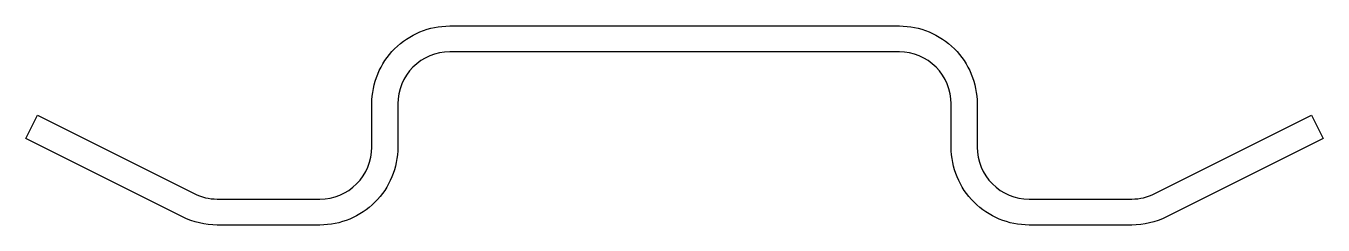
# Model space of a CAD drawing. Extents: x 202.5 to 277.5, y 258.2 to 269.7.
import ezdxf

# ---------------------------------------------------------------- set-up
doc = ezdxf.new("R2010")
doc.units = 0
doc.layers.get('0').update_dxf_attribs({"linetype": 'CONTINUOUS'})

msp = doc.modelspace()

# ---------------------------------------------------------------- linework, layer by layer
at = {"color": 7, "linetype": 'CONTINUOUS'}
msp.add_lwpolyline([(227.035, 268.24, 0.414214), (224.035, 265.24), (224.035, 262.74, -0.414214), (219.535, 258.24), (213.597, 258.24, -0.116434), (211.584, 258.715), (202.535, 263.24), (203.205, 264.581), (212.255, 260.056, 0.116434), (213.597, 259.74), (219.535, 259.74, 0.414214), (222.535, 262.74), (222.535, 265.24, -0.414214), (227.035, 269.74), (253.035, 269.74, -0.414214), (257.535, 265.24), (257.535, 262.74, 0.414214), (260.535, 259.74), (266.472, 259.74, 0.116434), (267.814, 260.056), (276.864, 264.581), (277.535, 263.24), (268.485, 258.715, -0.116434), (266.472, 258.24), (260.535, 258.24, -0.414214), (256.035, 262.74), (256.035, 265.24, 0.414214), (253.035, 268.24)], format="xyb", close=True, dxfattribs=at)

doc.saveas('drawing.dxf')
